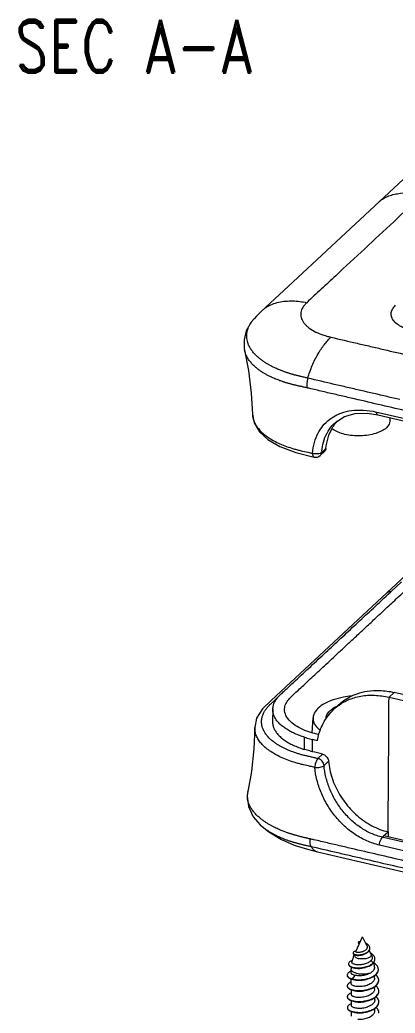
# Model space of a CAD drawing. Header units: millimetres. Extents: x 1204 to 1781, y 423 to 610.
# Drawn here: x 1607.54 to 1625.33, y 451.25 to 498.4 of the extents above; entities that cross this region are included whole.
import ezdxf
from ezdxf.enums import TextEntityAlignment as Align

# ---------------------------------------------------------------- set-up
doc = ezdxf.new("R2010")
doc.units = ezdxf.units.MM
doc.layers.add('from', color=7, linetype='Continuous', lineweight=13)
doc.layers.add('hatch', color=56, linetype='Continuous', lineweight=9)
doc.styles.add('ROMAND', font='romand.shx', dxfattribs={"width": 0.75, "bigfont": 'gbcbig.shx'})

# ---------------------------------------------------------------- blocks, each defined once
blk = doc.blocks.new('u32')
at = {"color": 7, "linetype": 'Continuous'}
for p, q in [((-66.466, 82.386), (-52.066, 95.807)), ((-66.466, 82.386), (-69.156, 79.878)), ((-69.156, 79.878), (-69.485, 79.556)), ((-69.656, 79.371), (-69.86, 79.124)), ((-69.485, 79.556), (-69.657, 79.372)), ((-70.339, 77.051), (-70.34, 77.053)), ((-60.737, 72.565), (-60.588, 72.53)), ((-69.771, 72.407), (-69.771, 72.405)), ((-61.4, 72.478), (-60.628, 72.359)), ((-60.628, 72.359), (-8.906, 60.315)), ((-60.588, 72.53), (-9.015, 60.521)), ((-59.757, 72.156), (-59.757, 71.893)), ((-63.772, 71.758), (-63.769, 71.761)), ((-64.512, 69.684), (-64.821, 69.396)), ((-64.407, 69.907), (-64.718, 69.618)), ((-66.618, 69.602), (-65.275, 69.275)), ((-65.276, 69.275), (-65.275, 69.275)), ((-59.649, 59.462), (-58.902, 60.158)), ((-59.868, 59.258), (-59.682, 59.431)), ((-59.682, 59.431), (-59.649, 59.462)), ((-59.43, 52.087), (-59.81, 51.733)), ((-59.81, 51.733), (-8.088, 39.689)), ((-7.708, 40.043), (-59.43, 52.087)), ((-68.285, 50.857), (-68.305, 49.975)), ((-63.827, 50.859), (-63.466, 51.196)), ((-65.407, 49.135), (-65.349, 50.233)), ((-69.606, 49.521), (-69.606, 49.522)), ((-65.978, 47.924), (-65.972, 48.818)), ((-65.395, 47.759), (-65.388, 48.652)), ((-64.999, 47.254), (-64.653, 47.577)), ((-64.552, 46.75), (-64.218, 47.061)), ((-70.109, 44.858), (-70.108, 44.864)), ((-69.198, 42.406), (-69.199, 42.407)), ((-60.193, 41.602), (-60.288, 41.513)), ((-60.229, 41.499), (-60.288, 41.513)), ((-60.217, 41.496), (-60.229, 41.499)), ((-8.566, 29.469), (-60.217, 41.496)), ((-60.204, 41.604), (-59.882, 41.905)), ((-8.471, 29.557), (-60.193, 41.602)), ((-59.882, 41.905), (-59.874, 41.527)), ((-65.76, 40.631), (-65.028, 40.451)), ((-8.787, 28.892), (-60.508, 40.936)), ((-65.028, 40.451), (-3.314, 26.08)), ((-62.238, 33.171), (-61.735, 34.237)), ((-61.427, 33.608), (-61.735, 34.237)), ((-61.881, 33.926), (-62.062, 33.854)), ((-62.062, 33.854), (-62.061, 33.828)), ((-62.061, 33.828), (-61.96, 33.76)), ((-62.429, 33.064), (-62.429, 33.038)), ((-61.119, 32.981), (-61.25, 33.248)), ((-61.057, 32.843), (-61.119, 32.981)), ((-61.131, 32.501), (-60.959, 32.342)), ((-60.959, 32.342), (-60.959, 32.315)), ((-62.566, 31.61), (-62.568, 31.893)), ((-62.299, 31.425), (-62.503, 31.168)), ((-60.863, 31.225), (-60.864, 31.394)), ((-62.56, 30.816), (-62.563, 31.163)), ((-62.503, 31.168), (-62.503, 31.142)), ((-62.503, 31.142), (-62.418, 31.12)), ((-62.31, 31.096), (-62.296, 31.093)), ((-60.857, 30.431), (-60.859, 30.589)), ((-62.554, 30.022), (-62.557, 30.369)), ((-60.852, 29.637), (-60.853, 29.797)), ((-62.549, 29.227), (-62.551, 29.574)), ((-62.543, 28.433), (-62.545, 28.778)), ((-60.846, 28.842), (-60.847, 29.004))]:
    blk.add_line(p, q, dxfattribs=at)
for points in [[(-69.86, 79.124), (-70.218, 78.483), (-70.381, 77.842), (-70.368, 77.2)], [(-70.368, 77.2), (-70.063, 75.603), (-69.858, 73.948), (-69.771, 72.407)], [(-69.771, 72.405), (-69.647, 71.781), (-69.263, 71.129), (-68.64, 70.546), (-67.777, 70.037), (-66.618, 69.602)], [(-63.772, 71.758), (-63.688, 71.833), (-63.045, 72.232), (-62.27, 72.45), (-61.4, 72.478)], [(-50.247, 68.225), (-50.363, 68.171), (-51.032, 67.701), (-51.568, 67.207), (-68.411, 51.508)], [(-68.411, 51.508), (-69.041, 50.896), (-69.472, 50.197), (-69.606, 49.522)], [(-69.606, 49.521), (-69.67, 47.978), (-69.851, 46.319), (-70.109, 44.858)], [(-70.108, 44.864), (-70.153, 44.528), (-70.069, 43.761), (-69.716, 43.01), (-69.198, 42.406)], [(-69.199, 42.407), (-68.578, 41.9), (-67.662, 41.345), (-66.719, 40.931), (-65.76, 40.631)]]:
    blk.add_lwpolyline(points, dxfattribs=at)
for centre, radius, start, end in [((-68.038, 77.879), 2.201, 144.10898, 147.65084), ((-67.981, 77.838), 2.271, 143.76192, 144.12819), ((-61.21, 69.848), 3.145, 139.0214, 143.29131), ((-60.392, 69.277), 4.339, 174.18639, 175.49873), ((-65.162, 69.761), 0.5, 256.85026, 313.15373), ((-62.731, 49.074), 2.18, 117.82264, 121.67922), ((-61.342, 48.197), 3.641, 125.39453, 132.99538), ((-62.554, 48.744), 2.555, 114.62572, 117.8664), ((-87.572, -43.321), 94.61, 76.21867, 76.43923), ((-89.482, -52.038), 102.662, 76.00435, 76.4305), ((-68.585, 44.54), 1.556, 168.19686, 176.32347), ((-61.475, 33.409), 0.263, 353.77586, 0.44658), ((-62.042, 32.482), 0.746, 103.91602, 105.90814), ((-61.65, 32.171), 1.009, 56.76157, 60.48373), ((-60.045, 31.911), 2.523, 177.24274, 180.41327), ((-62.131, 33.225), 1.247, 256.97682, 257.37463), ((-62.113, 33.307), 1.331, 257.39819, 260.23536), ((-62.01, 33.858), 1.882, 284.44513, 285.17198), ((-61.435, 32.782), 0.648, 315.73436, 317.2738), ((-61.415, 32.736), 0.621, 317.26904, 319.22808), ((-63.384, 31.888), 2.516, 3.07767, 11.04994), ((-61.175, 32.623), 0.34, 355.92107, 0.36351), ((-62.724, 31.455), 0.141, 179.91634, 190.19205), ((-60.958, 31.857), 0.372, 356.45978, 0.48423), ((-62.149, 32.38), 1.288, 253.65656, 254.06727), ((-62.149, 32.408), 1.29, 254.06635, 254.32573), ((-62.122, 32.509), 1.394, 254.37095, 257.96681), ((-61.983, 33.445), 2.338, 280.65076, 283.03267), ((-60.955, 31.072), 0.393, 356.50349, 0.33085), ((-62.057, 31.991), 1.677, 257.95861, 261.98932), ((-62.028, 32.179), 1.867, 261.92384, 262.09768), ((-61.974, 32.668), 2.355, 280.52049, 282.99843), ((-60.952, 30.278), 0.395, 356.56551, 0.38716), ((-62.051, 31.194), 1.674, 257.93226, 261.96564), ((-61.968, 31.871), 2.353, 280.50403, 282.98658), ((-60.939, 29.483), 0.388, 353.17508, 0.47978), ((-62.043, 30.412), 1.687, 258.03577, 261.9285), ((-61.963, 31.081), 2.358, 280.49225, 282.97012), ((-60.926, 28.688), 0.381, 356.55305, 0.50155)]:
    blk.add_arc(centre, radius, start, end, dxfattribs=at)
blk.add_ellipse((-60.284, 45.959), major_axis=(-3.504, 3.568), ratio=0.773243, start_param=-4.027639, end_param=-4.02502, dxfattribs=at)
for points, start_tangent, end_tangent in [([(-60.531, 87.917), (-60.373, 88.049), (-60.024, 88.257), (-59.627, 88.409), (-59.195, 88.509), (-58.271, 88.56), (-57.35, 88.434)], (0.73163, 0.681702), (0.973942, -0.226795)), ([(-57.35, 88.434), (-61.58, 84.491), (-63.696, 82.519), (-64.753, 81.534), (-65.282, 81.041), (-65.811, 80.548)], (-0.731534, -0.681805), (-0.722475, -0.691397)), ([(-68.995, 80.029), (-68.938, 80.079), (-68.726, 80.237), (-68.316, 80.444), (-67.854, 80.584), (-67.355, 80.661), (-66.838, 80.677), (-66.317, 80.638), (-65.811, 80.548)], (0.729952, 0.683498), (0.973942, -0.226795)), ([(-65.811, 80.548), (-65.971, 80.378), (-66.096, 80.203), (-66.183, 80.022), (-66.232, 79.839), (-66.243, 79.655), (-66.215, 79.471), (-66.15, 79.289), (-66.046, 79.112), (-65.906, 78.94), (-65.731, 78.776), (-65.281, 78.477), (-64.715, 78.225), (-64.395, 78.12), (-64.355, 78.108)], (-0.722475, -0.691397), (0.961874, -0.273494)), ([(-58.011, 78.468), (-58.569, 78.637), (-59.036, 78.863), (-59.383, 79.132), (-59.592, 79.432), (-59.653, 79.747), (-59.563, 80.061), (-59.329, 80.356)], (-0.973942, 0.226795), (0.731534, 0.681805)), ([(-69.813, 79.181), (-69.773, 79.234), (-69.721, 79.297), (-69.668, 79.36), (-69.657, 79.372)], (0.591141, 0.806568), (0.66682, 0.745219)), ([(-65.729, 75.034), (-65.869, 75.067), (-66, 75.099), (-66.118, 75.127), (-66.225, 75.152), (-66.323, 75.176), (-66.417, 75.198), (-66.512, 75.22), (-66.605, 75.243), (-66.698, 75.267), (-66.788, 75.292), (-66.879, 75.318), (-66.969, 75.347), (-67.06, 75.376), (-67.148, 75.405), (-67.237, 75.435), (-67.33, 75.467), (-67.431, 75.503), (-67.543, 75.544), (-67.665, 75.59), (-67.799, 75.643), (-67.943, 75.703), (-68.097, 75.771), (-68.26, 75.848), (-68.43, 75.934), (-68.607, 76.031), (-68.788, 76.139), (-68.973, 76.261), (-69.165, 76.4), (-69.36, 76.561), (-69.553, 76.744), (-69.735, 76.948), (-69.895, 77.171), (-70.024, 77.406), (-70.114, 77.637), (-70.165, 77.847), (-70.186, 78.031), (-70.186, 78.196), (-70.171, 78.344), (-70.145, 78.478), (-70.112, 78.599), (-70.074, 78.707), (-70.034, 78.804), (-69.992, 78.89), (-69.951, 78.967), (-69.91, 79.037), (-69.898, 79.056)], (-0.973557, 0.228444), (0.534884, 0.844925)), ([(-65.729, 75.034), (-65.408, 75.962), (-64.989, 76.801), (-64.521, 77.506), (-64.284, 77.793), (-64.054, 78.03)], (0.257905, 0.96617), (0.731534, 0.681805)), ([(-64.355, 78.108), (-64.054, 78.03)], (0.961874, -0.273494), (0.972594, -0.232511)), ([(-64.054, 78.03), (-62.125, 77.581), (-61.161, 77.357), (-60.197, 77.132), (-58.269, 76.683), (-56.34, 76.234), (-52.483, 75.336), (-48.627, 74.438), (-40.913, 72.642), (-33.199, 70.845), (-29.342, 69.947), (-25.486, 69.049), (-17.772, 67.253), (-13.915, 66.355), (-10.058, 65.457), (-6.201, 64.559), (-5.392, 64.371)], (0.972594, -0.232511), (0.974036, -0.226394)), ([(-65.795, 74.327), (-65.936, 74.36), (-66.065, 74.39), (-66.181, 74.416), (-66.286, 74.44), (-66.383, 74.461), (-66.476, 74.482), (-66.57, 74.503), (-66.666, 74.525), (-66.763, 74.548), (-66.86, 74.572), (-66.956, 74.598), (-67.051, 74.624), (-67.144, 74.65), (-67.234, 74.677), (-67.326, 74.705), (-67.421, 74.735), (-67.525, 74.769), (-67.64, 74.808), (-67.767, 74.853), (-67.905, 74.905), (-68.054, 74.964), (-68.214, 75.031), (-68.384, 75.107), (-68.562, 75.193), (-68.746, 75.29), (-68.934, 75.399), (-69.128, 75.522), (-69.327, 75.663), (-69.53, 75.826), (-69.731, 76.013), (-69.92, 76.223), (-70.086, 76.453), (-70.218, 76.696), (-70.309, 76.937), (-70.339, 77.051)], (-0.974187, 0.225743), (-0.219399, 0.975635)), ([(-65.729, 75.034), (-65.781, 74.786), (-65.803, 74.545), (-65.795, 74.327)], (-0.257165, -0.966368), (0.116549, -0.993185)), ([(-59.018, 73.471), (-59.944, 73.687), (-61.873, 74.136), (-62.837, 74.36), (-63.801, 74.585), (-65.729, 75.034)], (-0.973943, 0.226794), (-0.973782, 0.227482)), ([(-4.087, 59.958), (-4.359, 60.021), (-5.346, 60.251), (-6.333, 60.481), (-7.319, 60.71), (-9.292, 61.17), (-11.265, 61.629), (-13.238, 62.089), (-15.211, 62.548), (-19.157, 63.467), (-23.103, 64.386), (-27.049, 65.305), (-34.941, 67.143), (-42.833, 68.98), (-46.779, 69.899), (-50.725, 70.818), (-54.671, 71.737), (-56.644, 72.196), (-58.617, 72.656), (-60.59, 73.115), (-62.563, 73.575), (-63.55, 73.805), (-64.536, 74.034), (-65.523, 74.264), (-65.795, 74.327)], (-0.973971, 0.226672), (-0.973914, 0.226919)), ([(-63.492, 72.412), (-63.304, 72.487), (-62.538, 72.672), (-61.674, 72.703), (-60.737, 72.565)], (0.917352, 0.398078), (0.973973, -0.226664)), ([(-60.737, 72.565), (-60.695, 72.415), (-60.628, 72.36)], (0.100551, -0.994932), (0.957195, -0.289442)), ([(-69.771, 72.405), (-69.77, 72.376), (-69.725, 72.077), (-69.618, 71.782), (-69.45, 71.494), (-69.222, 71.215), (-68.937, 70.948), (-68.597, 70.696), (-68.206, 70.461), (-67.768, 70.246), (-67.286, 70.052), (-66.765, 69.881), (-66.492, 69.805), (-66.211, 69.736), (-65.718, 69.621), (-65.389, 69.544)], (0.025082, -0.999685), (0.973837, -0.227246)), ([(-64.884, 71.195), (-64.533, 71.67), (-63.974, 72.15), (-63.492, 72.412)], (0.515968, 0.856608), (0.917352, 0.398078)), ([(-59.758, 71.893), (-59.805, 71.676), (-60.001, 71.414), (-60.334, 71.184), (-60.777, 71.003), (-61.31, 70.88), (-61.883, 70.826), (-62.472, 70.844), (-63.025, 70.932)], (-0.010811, -0.999942), (-0.973942, 0.226795)), ([(-65.389, 69.544), (-65.248, 70.345), (-64.96, 71.062), (-64.884, 71.195)], (0.080527, 0.996752), (0.515968, 0.856608)), ([(-64.709, 69.717), (-64.591, 70.356), (-64.333, 71.017), (-63.948, 71.577), (-63.772, 71.758)], (0.101341, 0.994852), (0.730531, 0.68288)), ([(-64.407, 69.907), (-64.252, 70.688), (-63.948, 71.396), (-63.731, 71.727)], (0.097459, 0.99524), (0.59788, 0.801586)), ([(-63.025, 70.932), (-63.509, 71.085), (-63.893, 71.294), (-63.97, 71.353)], (-0.973942, 0.226795), (-0.770564, 0.637362)), ([(-64.407, 69.907), (-64.438, 69.787), (-64.505, 69.69), (-64.512, 69.684)], (-0.097459, -0.99524), (-0.732302, -0.68098)), ([(-64.718, 69.618), (-64.838, 69.546), (-65.008, 69.506), (-65.201, 69.506), (-65.388, 69.544)], (-0.722052, -0.691839), (-0.951706, 0.307012)), ([(-65.388, 69.544), (-65.369, 69.394), (-65.319, 69.299), (-65.275, 69.276)], (0.057474, -0.998347), (0.965787, -0.259335)), ([(-64.82, 69.397), (-64.76, 69.474), (-64.718, 69.618)], (0.727079, 0.686553), (0.086537, 0.996249)), ([(-67.429, 50.81), (-67.377, 51.151), (-67.191, 51.501), (-66.92, 51.796), (-66.597, 52.097), (-66.245, 52.426), (-65.862, 52.782), (-65.449, 53.167), (-65.002, 53.584), (-64.52, 54.033), (-64, 54.518), (-63.441, 55.039), (-62.838, 55.6), (-62.19, 56.204), (-61.493, 56.854), (-60.744, 57.553), (-59.938, 58.304), (-59.071, 59.112), (-58.139, 59.98)], (-0.023048, 0.999734), (0.731534, 0.681805)), ([(-68.285, 50.857), (-68.27, 51.018), (-68.207, 51.254), (-68.093, 51.489), (-67.933, 51.715), (-67.836, 51.825), (-67.72, 51.94), (-67.452, 52.19), (-67.174, 52.449), (-66.623, 52.962), (-66.071, 53.476), (-65.52, 53.99), (-64.417, 55.018), (-63.314, 56.046), (-62.211, 57.074), (-61.108, 58.102), (-59.868, 59.258)], (0.022761, 0.999741), (0.731534, 0.681805)), ([(-59.974, 59.372), (-59.948, 59.394), (-59.805, 59.454), (-59.663, 59.453)], (0.729498, 0.683983), (0.98521, -0.171352)), ([(-63.467, 51.195), (-63.23, 51.397), (-62.729, 51.728), (-62.125, 51.995), (-61.395, 52.177), (-60.5, 52.23), (-59.43, 52.087)], (0.731183, 0.682181), (0.973942, -0.226799)), ([(-64.999, 47.254), (-65.142, 47.288), (-65.275, 47.319), (-65.408, 47.349), (-65.544, 47.381), (-65.679, 47.412), (-65.812, 47.444), (-65.944, 47.475), (-66.073, 47.508), (-66.198, 47.541), (-66.319, 47.576), (-66.439, 47.612), (-66.561, 47.651), (-66.692, 47.695), (-66.837, 47.746), (-66.997, 47.807), (-67.174, 47.88), (-67.365, 47.965), (-67.561, 48.061), (-67.758, 48.168), (-67.96, 48.29), (-68.165, 48.43), (-68.371, 48.592), (-68.574, 48.782), (-68.758, 48.995), (-68.901, 49.208), (-68.999, 49.407), (-69.062, 49.591), (-69.097, 49.763), (-69.109, 49.922), (-69.103, 50.07), (-69.084, 50.204), (-69.054, 50.325), (-69.017, 50.436), (-68.976, 50.537), (-68.931, 50.628), (-68.885, 50.71), (-68.839, 50.783), (-68.793, 50.85), (-68.745, 50.914), (-68.695, 50.977), (-68.64, 51.04), (-68.583, 51.102), (-68.523, 51.163), (-68.46, 51.224), (-68.391, 51.289), (-68.312, 51.363), (-68.22, 51.448), (-68.117, 51.543), (-68.008, 51.645), (-67.926, 51.721)], (-0.973838, 0.227243), (0.730719, 0.682678)), ([(-62.54, 51.822), (-63.137, 51.735), (-63.878, 51.542), (-64.502, 51.272), (-64.972, 50.939)], (-0.995038, -0.099499), (-0.731534, -0.681805)), ([(-63.451, 51.166), (-62.796, 51.537), (-61.877, 51.815), (-60.863, 51.879), (-59.81, 51.733)], (0.815159, 0.579237), (0.973941, -0.2268)), ([(-59.882, 41.905), (-59.85, 45.179), (-59.83, 48.456), (-59.81, 51.733)], (0.011477, 0.999934), (0.006109, 0.999981)), ([(-65.972, 48.818), (-66.307, 48.929), (-66.692, 49.084), (-67.04, 49.255), (-67.351, 49.442), (-67.622, 49.643), (-67.849, 49.855), (-68.03, 50.077), (-68.163, 50.306), (-68.249, 50.541), (-68.284, 50.779), (-68.285, 50.857)], (-0.956056, 0.293184), (0.022761, 0.999741)), ([(-64.905, 49.001), (-65.225, 49.079), (-65.807, 49.26), (-66.381, 49.516), (-66.899, 49.865), (-67.269, 50.29), (-67.425, 50.74), (-67.429, 50.81)], (-0.9744, 0.224821), (-0.023048, 0.999734)), ([(-64.972, 50.939), (-65.26, 50.565), (-65.349, 50.233)], (-0.731534, -0.681805), (-0.055962, -0.998433)), ([(-65.034, 48.566), (-64.748, 49.533), (-64.257, 50.383), (-63.825, 50.861)], (0.177533, 0.984115), (0.73166, 0.681669)), ([(-64.124, 50.742), (-63.876, 50.93)], (0.731534, 0.681805), (0.850349, 0.526219)), ([(-65.349, 50.233), (-65.35, 50.17), (-65.237, 49.778), (-64.927, 49.411), (-64.815, 49.322)], (-0.055962, -0.998433), (0.802019, -0.597299)), ([(-64.398, 50.143), (-64.346, 50.446), (-64.124, 50.742)], (-0.092832, 0.995682), (0.731534, 0.681805)), ([(-65.222, 46.609), (-65.552, 46.686), (-66.045, 46.8), (-66.326, 46.87), (-66.599, 46.946), (-67.12, 47.117), (-67.602, 47.311), (-68.041, 47.526), (-68.432, 47.761), (-68.771, 48.013), (-69.056, 48.28), (-69.284, 48.559), (-69.452, 48.847), (-69.56, 49.142), (-69.604, 49.441), (-69.606, 49.521)], (-0.973837, 0.227246), (0.010043, 0.99995)), ([(-68.305, 49.975), (-68.304, 49.897), (-68.268, 49.657), (-68.183, 49.421), (-68.048, 49.191), (-67.866, 48.968), (-67.638, 48.754), (-67.366, 48.553), (-67.054, 48.365), (-66.704, 48.193), (-66.317, 48.037), (-65.978, 47.924)], (-0.022498, -0.999747), (0.956243, -0.292573)), ([(-65.972, 48.818), (-65.783, 48.758), (-65.588, 48.703), (-65.388, 48.652)], (0.949487, -0.313807), (0.972133, -0.234432)), ([(-65.395, 47.759), (-65.594, 47.81), (-65.789, 47.865), (-65.978, 47.924)], (-0.972134, 0.234427), (-0.949539, 0.31365)), ([(-64.999, 47.254), (-65.085, 47.141), (-65.157, 46.98), (-65.206, 46.793), (-65.223, 46.609)], (-0.704182, -0.71002), (0.040142, -0.999194)), ([(-64.552, 46.75), (-64.598, 46.916), (-64.698, 47.069), (-64.838, 47.187), (-64.999, 47.254)], (-0.096915, 0.995293), (-0.973942, 0.226795)), ([(-64.653, 47.577), (-64.525, 47.525), (-64.409, 47.44), (-64.314, 47.327), (-64.248, 47.197), (-64.218, 47.061)], (0.970364, -0.241647), (0.08134, -0.996686)), ([(-65.223, 46.609), (-65.035, 46.6), (-64.842, 46.624), (-64.673, 46.677), (-64.552, 46.75)], (0.98356, -0.180583), (0.770203, 0.637798)), ([(-60.508, 40.936), (-61.426, 41.244), (-62.278, 41.711), (-63.062, 42.328), (-63.752, 43.068), (-64.324, 43.9), (-64.766, 44.788), (-65.067, 45.699), (-65.222, 46.609)], (-0.973898, 0.226985), (-0.089958, 0.995946)), ([(-60.288, 41.513), (-61.121, 41.794), (-61.894, 42.225), (-62.603, 42.794), (-63.226, 43.478), (-63.743, 44.246), (-64.141, 45.068), (-64.412, 45.91), (-64.552, 46.75)], (-0.973914, 0.226915), (-0.087989, 0.996121)), ([(-64.218, 47.061), (-64.129, 46.444), (-63.963, 45.826), (-63.722, 45.218), (-63.412, 44.629), (-63.038, 44.072), (-62.608, 43.556), (-62.128, 43.092), (-61.608, 42.687), (-61.053, 42.35), (-60.475, 42.088), (-59.882, 41.905)], (0.08134, -0.996686), (0.973335, -0.229388)), ([(-65.557, 41.387), (-65.698, 41.42), (-65.827, 41.45), (-65.943, 41.478), (-66.048, 41.503), (-66.145, 41.527), (-66.238, 41.55), (-66.332, 41.575), (-66.428, 41.6), (-66.525, 41.626), (-66.622, 41.653), (-66.718, 41.68), (-66.813, 41.707), (-66.906, 41.735), (-66.996, 41.763), (-67.088, 41.793), (-67.183, 41.825), (-67.287, 41.861), (-67.402, 41.903), (-67.529, 41.952), (-67.667, 42.007), (-67.816, 42.071), (-67.976, 42.143), (-68.146, 42.225), (-68.324, 42.316), (-68.508, 42.418), (-68.696, 42.531), (-68.89, 42.658), (-69.09, 42.802), (-69.293, 42.968), (-69.494, 43.158), (-69.682, 43.37), (-69.848, 43.6), (-69.981, 43.842), (-70.072, 44.08), (-70.122, 44.294), (-70.14, 44.483), (-70.138, 44.639)], (-0.973569, 0.228393), (0.063632, 0.997973)), ([(-65.481, 40.815), (-65.622, 40.847), (-65.752, 40.877), (-65.871, 40.904), (-65.977, 40.929), (-66.075, 40.953), (-66.17, 40.976), (-66.264, 41.001), (-66.358, 41.025), (-66.45, 41.049), (-66.541, 41.074), (-66.631, 41.098), (-66.722, 41.123), (-66.812, 41.149), (-66.901, 41.176), (-66.99, 41.204), (-67.083, 41.234), (-67.183, 41.269), (-67.295, 41.309), (-67.418, 41.355), (-67.551, 41.408), (-67.695, 41.469), (-67.85, 41.538), (-68.012, 41.616), (-68.183, 41.703), (-68.359, 41.8), (-68.54, 41.908), (-68.726, 42.03), (-68.917, 42.168), (-69.112, 42.328), (-69.198, 42.406)], (-0.973817, 0.227332), (-0.729911, 0.683542)), ([(-65.482, 40.815), (-65.536, 40.963), (-65.562, 41.158), (-65.557, 41.387)], (-0.490403, 0.871496), (0.084227, 0.996447)), ([(-3.849, 27.018), (-4.121, 27.081), (-5.108, 27.311), (-6.094, 27.541), (-7.081, 27.77), (-9.054, 28.23), (-11.027, 28.689), (-13, 29.149), (-14.973, 29.608), (-18.919, 30.527), (-22.865, 31.446), (-26.811, 32.365), (-34.703, 34.202), (-42.595, 36.04), (-46.541, 36.959), (-50.487, 37.878), (-54.433, 38.797), (-56.406, 39.256), (-58.379, 39.716), (-60.352, 40.175), (-62.325, 40.635), (-63.312, 40.864), (-64.298, 41.094), (-65.285, 41.324), (-65.557, 41.387)], (-0.973971, 0.226672), (-0.973914, 0.226919)), ([(-60.508, 40.936), (-60.469, 41.163), (-60.39, 41.37), (-60.288, 41.513)], (0.072496, 0.997369), (0.73153, 0.68181)), ([(-65.481, 40.815), (-65.331, 40.617), (-65.151, 40.493), (-65.028, 40.451)], (0.491304, -0.870988), (0.973062, -0.230543)), ([(-3.772, 26.445), (-5.7, 26.894), (-7.629, 27.343), (-11.486, 28.241), (-15.342, 29.139), (-19.199, 30.037), (-26.913, 31.833), (-30.77, 32.732), (-34.627, 33.63), (-42.341, 35.426), (-50.054, 37.222), (-53.911, 38.12), (-57.768, 39.018), (-59.697, 39.468), (-61.625, 39.917), (-62.589, 40.141), (-63.553, 40.366), (-65.481, 40.815)], (-0.974102, 0.226109), (-0.973782, 0.227481)), ([(-61.427, 33.608), (-61.412, 33.571), (-61.4, 33.502), (-61.409, 33.432), (-61.439, 33.364), (-61.489, 33.299), (-61.557, 33.241), (-61.639, 33.19), (-61.732, 33.149), (-61.832, 33.118), (-61.93, 33.1)], (0.439723, -0.898133), (-0.990455, -0.137835)), ([(-61.653, 32.987), (-61.631, 32.995), (-61.519, 33.041), (-61.42, 33.097), (-61.337, 33.161), (-61.275, 33.231), (-61.233, 33.305), (-61.214, 33.381)], (0.949957, 0.312381), (0.108628, 0.994082)), ([(-61.646, 32.963), (-61.631, 32.968), (-61.518, 33.015), (-61.42, 33.071), (-61.337, 33.135), (-61.274, 33.205), (-61.233, 33.278), (-61.213, 33.354), (-61.212, 33.385)], (0.948044, 0.318138), (-0.007621, 0.999971)), ([(-61.212, 33.411), (-61.216, 33.456), (-61.24, 33.529), (-61.282, 33.597), (-61.341, 33.659), (-61.413, 33.715), (-61.494, 33.762), (-61.504, 33.766)], (-0.007621, 0.999971), (-0.898085, 0.439823)), ([(-62.343, 32.948), (-62.436, 32.716), (-62.512, 32.439), (-62.52, 32.403)], (-0.416886, -0.908959), (-0.195229, -0.980758)), ([(-62.247, 33.2), (-62.294, 33.184), (-62.368, 33.148), (-62.413, 33.108), (-62.429, 33.066), (-62.429, 33.064)], (-0.961592, -0.274483), (0.015904, -0.999874)), ([(-62.429, 33.064), (-62.415, 33.025)], (0.015904, -0.999874), (0.562316, -0.826922)), ([(-62.429, 33.038), (-62.415, 32.999), (-62.374, 32.962), (-62.344, 32.946)], (0.015904, -0.999874), (0.90726, -0.42057)), ([(-62.415, 33.025), (-62.374, 32.989), (-62.308, 32.958), (-62.284, 32.951)], (0.562316, -0.826922), (0.961476, -0.27489)), ([(-62.342, 32.947), (-62.347, 32.914), (-62.334, 32.849), (-62.291, 32.788), (-62.219, 32.732), (-62.123, 32.685), (-62.007, 32.65)], (-0.268784, -0.963201), (0.973942, -0.226795)), ([(-62.344, 32.946), (-62.308, 32.932), (-62.29, 32.926)], (0.90726, -0.42057), (0.957865, -0.287219)), ([(-62.29, 32.926), (-62.22, 32.91), (-62.116, 32.898), (-61.999, 32.898), (-61.876, 32.909), (-61.751, 32.933), (-61.646, 32.963)], (0.957865, -0.287219), (0.948044, 0.318138)), ([(-62.284, 32.951), (-62.22, 32.936), (-62.116, 32.924), (-61.999, 32.924), (-61.876, 32.936), (-61.752, 32.959), (-61.653, 32.987)], (0.961476, -0.27489), (0.949957, 0.312381)), ([(-61.93, 33.1), (-62.021, 33.092), (-62.102, 33.094), (-62.168, 33.105), (-62.213, 33.122), (-62.238, 33.145), (-62.239, 33.17), (-62.238, 33.171)], (-0.990455, -0.137835), (0.365864, 0.930668)), ([(-62.236, 32.909), (-62.169, 32.893), (-62.074, 32.884), (-61.965, 32.888), (-61.848, 32.904), (-61.731, 32.934), (-61.669, 32.955)], (0.950059, -0.312071), (0.934252, 0.356613)), ([(-61.119, 32.981), (-61.109, 32.955), (-61.107, 32.885), (-61.141, 32.816), (-61.209, 32.753), (-61.307, 32.699), (-61.429, 32.657), (-61.568, 32.631), (-61.717, 32.62), (-61.866, 32.627), (-62.007, 32.65)], (0.441006, -0.897504), (-0.973942, 0.226795)), ([(-61.057, 32.843), (-61.037, 32.77), (-61.039, 32.678), (-61.07, 32.587), (-61.131, 32.501)], (0.382683, -0.92388), (-0.665711, -0.74621)), ([(-60.835, 32.625), (-60.838, 32.667), (-60.871, 32.775), (-60.937, 32.877), (-61.034, 32.97), (-61.097, 33.015)], (-0.006411, 0.999979), (-0.83596, 0.548791)), ([(-62.495, 32.506), (-62.542, 32.488), (-62.652, 32.431), (-62.726, 32.366), (-62.763, 32.297), (-62.767, 32.264)], (-0.943331, -0.331854), (0.008495, -0.999964)), ([(-62.767, 32.264), (-62.762, 32.227)], (0.008495, -0.999964), (0.279338, -0.960193)), ([(-62.767, 32.237), (-62.762, 32.201), (-62.722, 32.134), (-62.647, 32.073), (-62.539, 32.021), (-62.419, 31.985)], (0.008495, -0.999964), (0.972828, -0.231528)), ([(-62.762, 32.227), (-62.722, 32.16), (-62.647, 32.099), (-62.539, 32.048), (-62.412, 32.01)], (0.279338, -0.960193), (0.974275, -0.225362)), ([(-62.07, 32.191), (-62.21, 32.204), (-62.329, 32.23), (-62.424, 32.268), (-62.488, 32.315), (-62.519, 32.366), (-62.519, 32.403)], (-0.99924, 0.038969), (0.182901, 0.983131)), ([(-62.419, 31.985), (-62.403, 31.981), (-62.245, 31.955), (-62.07, 31.945), (-61.886, 31.951), (-61.699, 31.975), (-61.535, 32.01)], (0.972828, -0.231528), (0.967658, 0.252265)), ([(-62.343, 31.966), (-62.253, 31.948), (-62.109, 31.934), (-61.949, 31.936), (-61.782, 31.954), (-61.613, 31.989), (-61.583, 31.997)], (0.967833, -0.251592), (0.962477, 0.271364)), ([(-62.339, 31.995), (-62.245, 31.982), (-62.07, 31.972), (-61.886, 31.978), (-61.699, 32.001), (-61.54, 32.035)], (0.98544, -0.170023), (0.968384, 0.249465)), ([(-61.131, 32.501), (-61.22, 32.419), (-61.336, 32.346), (-61.469, 32.286), (-61.614, 32.241), (-61.767, 32.209), (-61.922, 32.192), (-62.07, 32.191)], (-0.665711, -0.74621), (-0.99924, 0.038969)), ([(-61.535, 32.01), (-61.517, 32.015), (-61.346, 32.071), (-61.193, 32.141), (-61.062, 32.223), (-60.959, 32.315)], (0.967658, 0.252265), (0.678429, 0.734666)), ([(-61.517, 32.041), (-61.346, 32.097), (-61.193, 32.167), (-61.062, 32.25), (-60.971, 32.329)], (0.965141, 0.26173), (0.697921, 0.716175)), ([(-60.872, 32.023), (-60.874, 31.964), (-60.905, 31.861), (-60.967, 31.765), (-61.057, 31.676), (-61.172, 31.596)], (0.053137, -0.998587), (-0.86264, -0.505819)), ([(-60.959, 32.342), (-60.882, 32.447), (-60.842, 32.557), (-60.836, 32.599)], (0.678429, 0.734666), (0.071078, 0.997471)), ([(-60.945, 32.331), (-60.882, 32.421), (-60.841, 32.53), (-60.835, 32.599)], (0.652916, 0.757431), (-0.006411, 0.999979)), ([(-60.586, 31.86), (-60.603, 31.969), (-60.659, 32.09), (-60.754, 32.204), (-60.884, 32.307), (-60.907, 32.322)], (-0.008309, 0.999965), (-0.844996, 0.534772)), ([(-62.567, 31.728), (-62.695, 31.671), (-62.793, 31.6), (-62.85, 31.522), (-62.865, 31.455)], (-0.940751, -0.339098), (-0.000496, -1)), ([(-62.865, 31.429), (-62.864, 31.415), (-62.834, 31.336), (-62.762, 31.261), (-62.65, 31.195), (-62.512, 31.144)], (-0.000496, -1), (0.959587, -0.281413)), ([(-62.863, 31.43), (-62.835, 31.362), (-62.762, 31.288), (-62.651, 31.222), (-62.503, 31.168)], (0.175985, -0.984393), (0.961579, -0.274527)), ([(-61.172, 31.596), (-61.316, 31.549), (-61.477, 31.517), (-61.647, 31.501), (-61.821, 31.502), (-61.991, 31.519), (-62.149, 31.552), (-62.289, 31.6), (-62.405, 31.66), (-62.492, 31.73), (-62.547, 31.807), (-62.568, 31.888), (-62.568, 31.893)], (-0.928693, -0.37085), (-0.005501, 0.999985)), ([(-62.299, 31.425), (-62.405, 31.457), (-62.487, 31.498), (-62.541, 31.545), (-62.565, 31.596), (-62.566, 31.61)], (-0.974067, 0.22626), (0.004052, 0.999992)), ([(-61.172, 31.596), (-61.318, 31.524), (-61.481, 31.466), (-61.654, 31.425), (-61.829, 31.401), (-62, 31.393), (-62.159, 31.402), (-62.299, 31.425)], (-0.86264, -0.505819), (-0.974067, 0.22626)), ([(-60.863, 31.225), (-60.875, 31.137), (-60.922, 31.029), (-61.003, 30.929), (-61.115, 30.838), (-61.254, 30.758), (-61.412, 30.694), (-61.582, 30.646), (-61.757, 30.614), (-61.931, 30.6), (-62.096, 30.602)], (0.00603, -0.999982), (-0.997819, 0.066006)), ([(-61.456, 31.167), (-61.28, 31.216), (-61.088, 31.289), (-60.92, 31.379), (-60.781, 31.483), (-60.677, 31.597), (-60.611, 31.718), (-60.587, 31.834)], (0.974215, 0.225621), (0.06169, 0.998095)), ([(-61.449, 31.142), (-61.28, 31.189), (-61.088, 31.263), (-60.92, 31.353), (-60.781, 31.456), (-60.677, 31.571), (-60.611, 31.692), (-60.586, 31.817), (-60.586, 31.833)], (0.973546, 0.22849), (-0.008309, 0.999965)), ([(-60.562, 31.075), (-60.564, 31.108), (-60.598, 31.237), (-60.674, 31.36), (-60.775, 31.463)], (-0.00588, 0.999983), (-0.764456, 0.644676)), ([(-62.561, 30.934), (-62.581, 30.926), (-62.71, 30.864), (-62.801, 30.792), (-62.85, 30.714), (-62.859, 30.661)], (-0.940437, -0.339967), (0.000836, -1)), ([(-62.859, 30.661), (-62.856, 30.633)], (0.000836, -1), (0.186049, -0.982541)), ([(-62.859, 30.634), (-62.856, 30.606), (-62.819, 30.527), (-62.739, 30.454), (-62.62, 30.39), (-62.467, 30.339), (-62.412, 30.326)], (0.000836, -1), (0.977029, -0.213107)), ([(-62.856, 30.633), (-62.819, 30.554), (-62.739, 30.481), (-62.62, 30.417), (-62.467, 30.365), (-62.407, 30.351)], (0.186049, -0.982541), (0.977756, -0.209747)), ([(-62.096, 30.602), (-62.236, 30.619), (-62.356, 30.648), (-62.452, 30.686), (-62.518, 30.733), (-62.554, 30.784), (-62.56, 30.816)], (-0.997819, 0.066006), (-0.013631, 0.999907)), ([(-62.418, 31.12), (-62.33, 31.104), (-62.134, 31.083), (-61.924, 31.08), (-61.706, 31.097), (-61.489, 31.133), (-61.449, 31.142)], (0.977037, -0.21307), (0.973546, 0.22849)), ([(-62.412, 31.145), (-62.33, 31.13), (-62.307, 31.127)], (0.977862, -0.209249), (0.9893, -0.145894)), ([(-62.307, 31.127), (-62.134, 31.109), (-61.924, 31.106), (-61.706, 31.123), (-61.551, 31.147)], (0.9893, -0.145894), (0.982745, 0.184965)), ([(-62.296, 31.093), (-62.235, 31.08), (-62.169, 31.071), (-62.099, 31.065)], (0.974067, -0.22626), (0.997904, -0.064713)), ([(-62.099, 31.065), (-61.935, 31.063), (-61.759, 31.077), (-61.584, 31.109), (-61.547, 31.119)], (0.997904, -0.064713), (0.968584, 0.248686)), ([(-61.444, 30.373), (-61.418, 30.379), (-61.208, 30.441), (-61.017, 30.522), (-60.853, 30.619), (-60.721, 30.73), (-60.626, 30.851), (-60.573, 30.978), (-60.563, 31.048)], (0.974346, 0.225056), (0.06089, 0.998144)), ([(-61.439, 30.347), (-61.418, 30.352), (-61.208, 30.415), (-61.017, 30.496), (-60.852, 30.593), (-60.72, 30.703), (-60.626, 30.824), (-60.573, 30.952), (-60.562, 31.048)], (0.973876, 0.227078), (-0.00588, 0.999983)), ([(-60.556, 30.28), (-60.561, 30.337), (-60.603, 30.465), (-60.686, 30.587), (-60.766, 30.666)], (-0.006775, 0.999977), (-0.761418, 0.648262)), ([(-62.556, 30.139), (-62.601, 30.122), (-62.723, 30.057), (-62.807, 29.984), (-62.849, 29.905), (-62.853, 29.867)], (-0.940252, -0.340478), (0.008611, -0.999963)), ([(-62.853, 29.867), (-62.847, 29.824)], (0.008611, -0.999963), (0.276115, -0.961125)), ([(-62.853, 29.84), (-62.847, 29.797), (-62.801, 29.719), (-62.714, 29.647), (-62.589, 29.585), (-62.43, 29.537), (-62.406, 29.531)], (0.008611, -0.999963), (0.977047, -0.213022)), ([(-62.847, 29.824), (-62.802, 29.746), (-62.715, 29.674), (-62.589, 29.612), (-62.43, 29.563), (-62.401, 29.557)], (0.276115, -0.961125), (0.977691, -0.210049)), ([(-62.09, 29.808), (-62.23, 29.825), (-62.351, 29.853), (-62.446, 29.892), (-62.513, 29.939), (-62.548, 29.99), (-62.554, 30.022)], (-0.997819, 0.066006), (-0.013631, 0.999907)), ([(-62.412, 30.326), (-62.285, 30.303), (-62.081, 30.286), (-61.863, 30.287), (-61.639, 30.31), (-61.439, 30.347)], (0.977029, -0.213107), (0.973876, 0.227078)), ([(-62.297, 30.3), (-62.241, 30.288), (-62.093, 30.27)], (0.972641, -0.232312), (0.997819, -0.066006)), ([(-62.285, 30.33), (-62.081, 30.312), (-61.863, 30.314), (-61.639, 30.336), (-61.544, 30.352)], (0.990504, -0.137487), (0.983165, 0.182719)), ([(-62.093, 30.27), (-61.929, 30.268), (-61.754, 30.282), (-61.58, 30.313), (-61.538, 30.323)], (0.997819, -0.066006), (0.969138, 0.246521)), ([(-60.857, 30.431), (-60.868, 30.346), (-60.914, 30.238), (-60.995, 30.137), (-61.106, 30.046), (-61.244, 29.966), (-61.402, 29.901), (-61.572, 29.852), (-61.751, 29.82), (-61.925, 29.806), (-62.09, 29.808)], (0.00605, -0.999982), (-0.997819, 0.066006)), ([(-61.439, 29.578), (-61.373, 29.594), (-61.166, 29.66), (-60.979, 29.744), (-60.82, 29.844), (-60.695, 29.957), (-60.608, 30.079), (-60.563, 30.207), (-60.557, 30.254)], (0.974387, 0.224879), (0.059898, 0.998205)), ([(-61.433, 29.553), (-61.373, 29.568), (-61.166, 29.634), (-60.979, 29.718), (-60.82, 29.818), (-60.695, 29.93), (-60.608, 30.053), (-60.562, 30.181), (-60.556, 30.254)], (0.973872, 0.227099), (-0.006775, 0.999977)), ([(-60.551, 29.486), (-60.56, 29.567), (-60.609, 29.694), (-60.7, 29.814), (-60.761, 29.871)], (-0.008081, 0.999967), (-0.761502, 0.648163)), ([(-62.551, 29.345), (-62.62, 29.316), (-62.736, 29.25), (-62.812, 29.175), (-62.846, 29.095), (-62.847, 29.072)], (-0.940307, -0.340329), (0.015068, -0.999886)), ([(-62.847, 29.072), (-62.836, 29.015)], (0.015068, -0.999886), (0.361487, -0.932377)), ([(-62.847, 29.046), (-62.836, 28.988), (-62.783, 28.911), (-62.688, 28.841), (-62.557, 28.781), (-62.4, 28.737)], (0.015068, -0.999886), (0.977118, -0.2127)), ([(-62.836, 29.015), (-62.783, 28.938), (-62.689, 28.867), (-62.557, 28.808), (-62.393, 28.762)], (0.361487, -0.932377), (0.978106, -0.208107)), ([(-62.084, 29.014), (-62.234, 29.032), (-62.362, 29.065), (-62.459, 29.109), (-62.521, 29.16), (-62.548, 29.215), (-62.549, 29.227)], (-0.997819, 0.066006), (0.008536, 0.999964)), ([(-62.406, 29.531), (-62.243, 29.504), (-62.036, 29.49), (-61.816, 29.496), (-61.592, 29.522), (-61.433, 29.553)], (0.977047, -0.213022), (0.973872, 0.227099)), ([(-62.291, 29.505), (-62.236, 29.494), (-62.088, 29.476)], (0.97265, -0.232275), (0.997819, -0.066006)), ([(-62.285, 29.536), (-62.243, 29.531), (-62.036, 29.517), (-61.817, 29.522), (-61.593, 29.548), (-61.539, 29.557)], (0.990044, -0.140755), (0.983213, 0.182461)), ([(-62.088, 29.476), (-61.923, 29.473), (-61.748, 29.488), (-61.57, 29.52), (-61.532, 29.529)], (0.997819, -0.066006), (0.969139, 0.246516)), ([(-60.852, 29.637), (-60.861, 29.556), (-60.905, 29.449), (-60.984, 29.348), (-61.095, 29.255), (-61.233, 29.174), (-61.39, 29.109), (-61.56, 29.059), (-61.74, 29.026), (-61.919, 29.011), (-62.084, 29.014)], (0.005799, -0.999983), (-0.997819, 0.066006)), ([(-61.433, 28.784), (-61.328, 28.811), (-61.124, 28.88), (-60.942, 28.967), (-60.789, 29.069), (-60.67, 29.184), (-60.591, 29.308), (-60.553, 29.437)], (0.974445, 0.224624), (0.119177, 0.992873)), ([(-61.428, 28.759), (-61.328, 28.784), (-61.124, 28.854), (-60.942, 28.941), (-60.789, 29.043), (-60.67, 29.158), (-60.59, 29.281), (-60.553, 29.41), (-60.55, 29.459)], (0.973881, 0.227059), (-0.008081, 0.999967)), ([(-60.545, 28.692), (-60.56, 28.796), (-60.617, 28.922), (-60.715, 29.041), (-60.755, 29.076)], (-0.008602, 0.999963), (-0.760667, 0.649142)), ([(-62.4, 28.737), (-62.392, 28.735), (-62.201, 28.706), (-61.991, 28.695), (-61.77, 28.704), (-61.546, 28.734), (-61.428, 28.759)], (0.977118, -0.2127), (0.973881, 0.227059)), ([(-62.285, 28.711), (-62.232, 28.7), (-62.082, 28.681)], (0.972663, -0.232222), (0.997819, -0.066006)), ([(-62.28, 28.742), (-62.201, 28.732), (-61.991, 28.722), (-61.77, 28.731), (-61.546, 28.761), (-61.533, 28.763)], (0.989978, -0.141223), (0.983246, 0.182284)), ([(-62.082, 28.681), (-61.916, 28.679), (-61.738, 28.694), (-61.558, 28.727), (-61.527, 28.735)], (0.997819, -0.066006), (0.969139, 0.246515)), ([(-62.079, 28.219), (-61.913, 28.217), (-61.734, 28.232), (-61.555, 28.265), (-61.385, 28.314), (-61.227, 28.38), (-61.087, 28.462), (-60.976, 28.556), (-60.899, 28.656), (-60.855, 28.763), (-60.846, 28.842)], (0.997819, -0.066006), (-0.00593, 0.999982))]:
    blk.add_spline(points, degree=3, dxfattribs=dict(at, start_tangent=start_tangent, end_tangent=end_tangent))

msp = doc.modelspace()

# ---------------------------------------------------------------- block references
at = {"layer": 'from', "xscale": 0.65, "yscale": 0.65, "zscale": 0.65}
msp.add_blockref('u32', (1663.919, 432.619), dxfattribs=at)

# ---------------------------------------------------------------- texts
at = {"layer": 'hatch', "color": 6, "style": 'ROMAND', "width": 0.75}
msp.add_text('SEC A-A', height=2.5, dxfattribs=at).set_placement((1612.967, 497.15), align=Align.MIDDLE)

doc.saveas('drawing.dxf')
